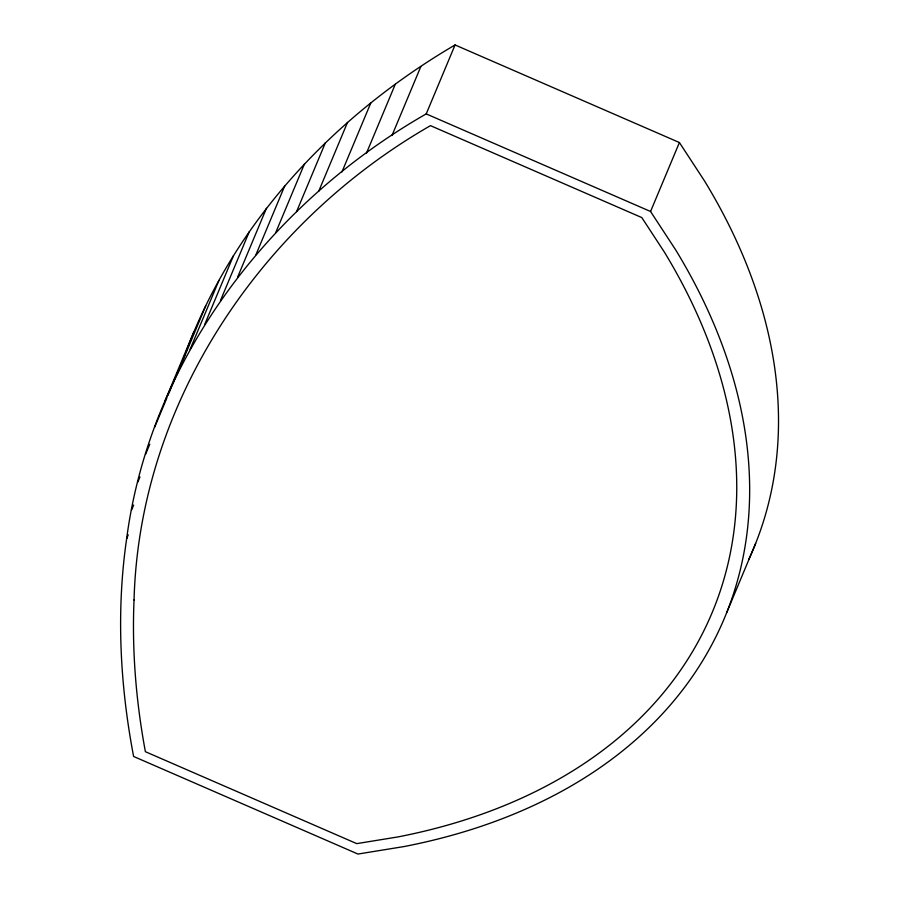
<?xml version="1.0" encoding="UTF-8"?>
<svg xmlns="http://www.w3.org/2000/svg" width="899" height="899" viewBox="0 0 899 899"><rect width="100%" height="100%" fill="white"/><g stroke="black" fill="none" stroke-linecap="round" stroke-linejoin="round"><path stroke-width="1.35" d="M126.647 538.681C116.14 611.005 119.927 684.836 133.614 756.464L357.959 854.05L403.954 846.577A699.86 471.02 22.7 0 0 675.666 249.888L650.561 211.49L426.216 113.903C270.846 202.691 150.358 358.813 126.647 538.681L128.242 534.849M183.441 358.398L184.936 354.599M185.936 352.071C234.448 221.098 335.698 114.87 455.063 44.95L679.408 142.536L704.513 180.935A699.86 471.02 22.7 0 1 748.609 559.796M165.056 400.797L193.903 331.832M154.594 427.351L166.877 397.976M167.956 395.425L175.968 376.265M177.036 373.714L178.631 369.882M179.699 367.331L181.306 363.499M176.889 374.816L205.736 305.851M145.514 454.456L149.785 444.241M190.071 349.441L218.918 280.477M137.817 482.066L139.952 476.953M204.601 324.696L233.448 255.743M131.524 510.149L133.67 505.047M220.435 300.637L249.281 231.672M237.572 277.263L266.419 208.31M255.99 254.619L284.837 185.666M275.667 232.74L304.514 163.775M296.58 211.625L325.416 142.671M318.684 191.33L347.531 122.376M341.98 171.866L370.826 102.902M366.421 153.257L395.268 84.292M391.986 135.524L420.833 66.56M426.216 113.903L455.063 44.95M650.561 211.49L679.408 142.536M726.797 612.388L755.643 543.423M134.041 599.97C131.838 650.786 136.109 701.726 145.391 751.699L356.734 843.622L397.695 836.969A686.386 461.94 22.7 0 0 664.17 251.776L641.807 217.58L430.475 125.646C261.395 222.694 139.446 402.437 134.041 599.97"/></g></svg>
